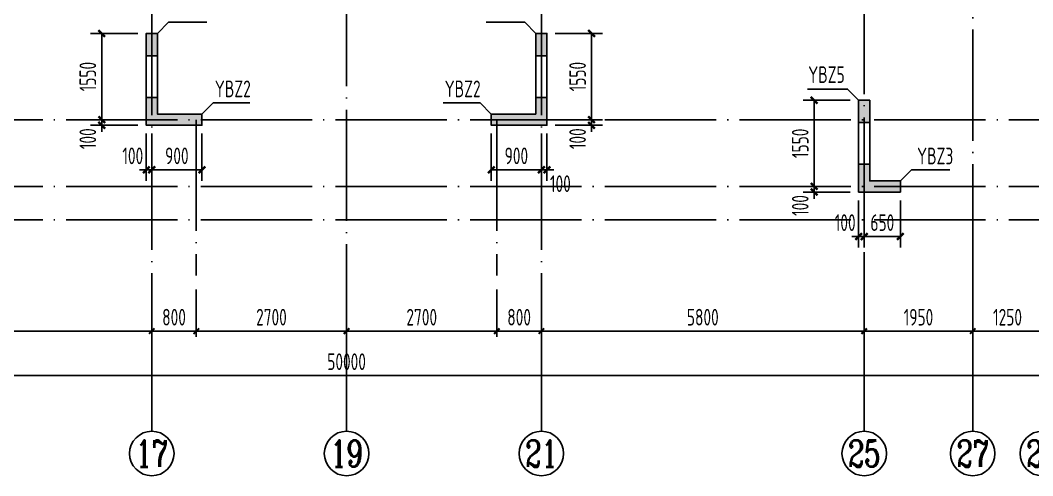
# Model space of a CAD drawing. Extents: x -1712635 to -854203, y -534641 to -21985.
# Drawn here: x -1342091 to -1323899, y -162202 to -154015 of the extents above; entities that cross this region are included whole.
import ezdxf
from ezdxf.enums import TextEntityAlignment as Align

# ---------------------------------------------------------------- set-up
doc = ezdxf.new("R2010")
doc.units = 0
doc.header["$LTSCALE"] = 1000
doc.linetypes.add('DOTE', pattern=[2.42, 2, -0.2, 0.02, -0.2])
doc.layers.get('0').update_dxf_attribs({"linetype": 'CONTINUOUS'})
doc.layers.get('Defpoints').update_dxf_attribs({"linetype": 'CONTINUOUS'})
for name, color, linetype in [('A-AXIS', 1, 'CONTINUOUS'), ('A-DOTE', 10, 'DOTE'), ('AXIS_NUM', 7, 'CONTINUOUS'), ('S-Q墙实线', 6, 'CONTINUOUS'), ('S-Q墙标注', 3, 'CONTINUOUS'), ('S-X详图填充', 252, 'CONTINUOUS'), ('S-X详图实线', 4, 'CONTINUOUS'), ('S-Y一般标注', 3, 'CONTINUOUS'), ('S-Z柱编号', 6, 'CONTINUOUS')]:
    doc.layers.add(name, color=color, linetype=linetype)
doc.styles.add('TSSD_Axis', font='complex.shx', dxfattribs={"width": 0.7, "bigfont": 'hztxt.shx'})
doc.styles.add('TSSD_DIMENSION', font='Tssdeng.shx', dxfattribs={"width": 0.7, "bigfont": 'tssdchn.shx'})
doc.styles.add('TSSD_REIN', font='tssdeng.shx', dxfattribs={"width": 0.7, "height": 300, "bigfont": 'tssdchn.shx'})
doc.styles.add('结构文字', font='zstxt.shx', dxfattribs={"width": 0.7, "bigfont": 'zshz.shx'})
doc.dimstyles.new('STRUCK', dxfattribs={"dimtxt": 400, "dimasz": 121, "dimexe": 200, "dimexo": 150, "dimgap": 115, "dimtad": 1, "dimdec": 0, "dimdsep": 46, "dimtxsty": '结构文字', "dimblk": 'ARCHTICK', "dimcen": 400, "dimclrd": 3, "dimclre": 3, "dimclrt": 7, "dimadec": 0, "dimazin": 0, "dimtfac": 1, "dimtdec": 0, "dimtix": 1, "dimtmove": 2, "dimatfit": 3, "dimldrblk": '_DIMX', "dimfxl": 0, "dimtolj": 1, "dimtzin": 0, "dimarcsym": 0})
doc.dimstyles.new('TSSD_100_100', dxfattribs={"dimtxt": 300, "dimasz": 100, "dimexe": 100, "dimexo": 250, "dimgap": 100, "dimtad": 1, "dimdec": 0, "dimzin": 0, "dimdsep": 46, "dimtxsty": 'TSSD_DIMENSION', "dimblk": 'ARCHTICK', "dimcen": 0, "dimdle": 100, "dimclrt": 7, "dimadec": 0, "dimazin": 0, "dimtfac": 1, "dimtdec": 0, "dimtix": 1, "dimtmove": 2, "dimatfit": 3, "dimldrblk": 'ARCHTICK', "dimfxl": 0, "dimtolj": 1, "dimtzin": 0, "dimarcsym": 0})

# ---------------------------------------------------------------- blocks, each defined once
blk = doc.blocks.new('_ArchTick')
at = {"color": 0, "const_width": 0.35}
blk.add_lwpolyline([(-0.5, -0.5), (0.5, 0.5)], dxfattribs=at)
blk = doc.blocks.new('*D85')
at = {"layer": 'Defpoints', "color": 0}
for p in [(20300, 3600), (26100, 3600), (26100, 2600)]:
    blk.add_point(p, dxfattribs=at)
at = {"layer": 'S-Y一般标注', "color": 0, "lineweight": -2}
for p, q in [((20300, 3350), (20300, 2500)), ((26100, 3350), (26100, 2500)), ((20200, 2600), (26200, 2600))]:
    blk.add_line(p, q, dxfattribs=at)
at = {"layer": 'S-Y一般标注', "color": 0, "lineweight": -2, "xscale": 100, "yscale": 100, "zscale": 100, "rotation": 180}
blk.add_blockref('_ArchTick', (20300, 2600), dxfattribs=at)
at = {"layer": 'S-Y一般标注', "color": 0, "lineweight": -2, "xscale": 100, "yscale": 100, "zscale": 100}
blk.add_blockref('_ArchTick', (26100, 2600), dxfattribs=at)
at = {"layer": 'S-Y一般标注', "color": 7, "insert": (23200, 2850), "char_height": 300, "attachment_point": 5, "style": 'TSSD_DIMENSION'}
blk.add_mtext('\\A1;5800', dxfattribs=at)
blk = doc.blocks.new('ts_axno')
at = {"color": 0, "linetype": 'ByBlock', "lineweight": -2}
blk.add_circle((0, 0), 0.5, dxfattribs=at)
at = {"color": 0, "linetype": 'ByBlock', "lineweight": -2, "style": 'TSSD_Axis', "width": 0.7}
blk.add_attdef('A', text='', height=0.6, dxfattribs=at).set_placement((0, 0), align=Align.MIDDLE_CENTER)
blk = doc.blocks.new('*D86')
at = {"layer": 'Defpoints', "color": 0}
for p in [(26100, 3600), (26900, 3600), (26900, 2600)]:
    blk.add_point(p, dxfattribs=at)
at = {"layer": 'S-Y一般标注', "color": 0, "lineweight": -2}
for p, q in [((26100, 3350), (26100, 2500)), ((26900, 3350), (26900, 2500)), ((26000, 2600), (27000, 2600))]:
    blk.add_line(p, q, dxfattribs=at)
at = {"layer": 'S-Y一般标注', "color": 0, "lineweight": -2, "xscale": 100, "yscale": 100, "zscale": 100, "rotation": 180}
blk.add_blockref('_ArchTick', (26100, 2600), dxfattribs=at)
at = {"layer": 'S-Y一般标注', "color": 0, "lineweight": -2, "xscale": 100, "yscale": 100, "zscale": 100}
blk.add_blockref('_ArchTick', (26900, 2600), dxfattribs=at)
at = {"layer": 'S-Y一般标注', "color": 7, "insert": (26500, 2850), "char_height": 300, "attachment_point": 5, "style": 'TSSD_DIMENSION'}
blk.add_mtext('\\A1;800', dxfattribs=at)
blk = doc.blocks.new('*D87')
at = {"layer": 'Defpoints', "color": 0}
for p in [(26900, 3600), (29600, 3600), (29600, 2600)]:
    blk.add_point(p, dxfattribs=at)
at = {"layer": 'S-Y一般标注', "color": 0, "lineweight": -2}
for p, q in [((26900, 3350), (26900, 2500)), ((29600, 3350), (29600, 2500)), ((26800, 2600), (29700, 2600))]:
    blk.add_line(p, q, dxfattribs=at)
at = {"layer": 'S-Y一般标注', "color": 0, "lineweight": -2, "xscale": 100, "yscale": 100, "zscale": 100, "rotation": 180}
blk.add_blockref('_ArchTick', (26900, 2600), dxfattribs=at)
at = {"layer": 'S-Y一般标注', "color": 0, "lineweight": -2, "xscale": 100, "yscale": 100, "zscale": 100}
blk.add_blockref('_ArchTick', (29600, 2600), dxfattribs=at)
at = {"layer": 'S-Y一般标注', "color": 7, "insert": (28250, 2850), "char_height": 300, "attachment_point": 5, "style": 'TSSD_DIMENSION'}
blk.add_mtext('\\A1;2700', dxfattribs=at)
blk = doc.blocks.new('*D88')
at = {"layer": 'Defpoints', "color": 0}
for p in [(32300, 3600), (33100, 3600), (33100, 2600)]:
    blk.add_point(p, dxfattribs=at)
at = {"layer": 'S-Y一般标注', "color": 0, "lineweight": -2}
for p, q in [((32300, 3350), (32300, 2500)), ((33100, 3350), (33100, 2500)), ((32200, 2600), (33200, 2600))]:
    blk.add_line(p, q, dxfattribs=at)
at = {"layer": 'S-Y一般标注', "color": 0, "lineweight": -2, "xscale": 100, "yscale": 100, "zscale": 100, "rotation": 180}
blk.add_blockref('_ArchTick', (32300, 2600), dxfattribs=at)
at = {"layer": 'S-Y一般标注', "color": 0, "lineweight": -2, "xscale": 100, "yscale": 100, "zscale": 100}
blk.add_blockref('_ArchTick', (33100, 2600), dxfattribs=at)
at = {"layer": 'S-Y一般标注', "color": 7, "insert": (32700, 2850), "char_height": 300, "attachment_point": 5, "style": 'TSSD_DIMENSION'}
blk.add_mtext('\\A1;800', dxfattribs=at)
blk = doc.blocks.new('*D89')
at = {"layer": 'Defpoints', "color": 0}
for p in [(33100, 3600), (38900, 3600), (38900, 2600)]:
    blk.add_point(p, dxfattribs=at)
at = {"layer": 'S-Y一般标注', "color": 0, "lineweight": -2}
for p, q in [((33100, 3350), (33100, 2500)), ((38900, 3350), (38900, 2500)), ((33000, 2600), (39000, 2600))]:
    blk.add_line(p, q, dxfattribs=at)
at = {"layer": 'S-Y一般标注', "color": 0, "lineweight": -2, "xscale": 100, "yscale": 100, "zscale": 100, "rotation": 180}
blk.add_blockref('_ArchTick', (33100, 2600), dxfattribs=at)
at = {"layer": 'S-Y一般标注', "color": 0, "lineweight": -2, "xscale": 100, "yscale": 100, "zscale": 100}
blk.add_blockref('_ArchTick', (38900, 2600), dxfattribs=at)
at = {"layer": 'S-Y一般标注', "color": 7, "insert": (36000, 2850), "char_height": 300, "attachment_point": 5, "style": 'TSSD_DIMENSION'}
blk.add_mtext('\\A1;5800', dxfattribs=at)
blk = doc.blocks.new('*D94')
at = {"layer": 'Defpoints', "color": 0}
for p in [(4600, 3600), (54600, 3600), (54600, 1800)]:
    blk.add_point(p, dxfattribs=at)
at = {"layer": 'S-Y一般标注', "color": 0, "lineweight": -2}
for p, q in [((4600, 3350), (4600, 1700)), ((54600, 3350), (54600, 1700)), ((4500, 1800), (54700, 1800))]:
    blk.add_line(p, q, dxfattribs=at)
at = {"layer": 'S-Y一般标注', "color": 0, "lineweight": -2, "xscale": 100, "yscale": 100, "zscale": 100, "rotation": 180}
blk.add_blockref('_ArchTick', (4600, 1800), dxfattribs=at)
at = {"layer": 'S-Y一般标注', "color": 0, "lineweight": -2, "xscale": 100, "yscale": 100, "zscale": 100}
blk.add_blockref('_ArchTick', (54600, 1800), dxfattribs=at)
at = {"layer": 'S-Y一般标注', "color": 7, "insert": (29600, 2050), "char_height": 300, "attachment_point": 5, "style": 'TSSD_DIMENSION'}
blk.add_mtext('\\A1;50000', dxfattribs=at)
blk = doc.blocks.new('*D97')
at = {"layer": 'Defpoints', "color": 0}
for p in [(29600, 3600), (32300, 3600), (32300, 2600)]:
    blk.add_point(p, dxfattribs=at)
at = {"layer": 'S-Y一般标注', "color": 0, "lineweight": -2}
for p, q in [((29600, 3350), (29600, 2500)), ((32300, 3350), (32300, 2500)), ((29500, 2600), (32400, 2600))]:
    blk.add_line(p, q, dxfattribs=at)
at = {"layer": 'S-Y一般标注', "color": 0, "lineweight": -2, "xscale": 100, "yscale": 100, "zscale": 100, "rotation": 180}
blk.add_blockref('_ArchTick', (29600, 2600), dxfattribs=at)
at = {"layer": 'S-Y一般标注', "color": 0, "lineweight": -2, "xscale": 100, "yscale": 100, "zscale": 100}
blk.add_blockref('_ArchTick', (32300, 2600), dxfattribs=at)
at = {"layer": 'S-Y一般标注', "color": 7, "insert": (30950, 2850), "char_height": 300, "attachment_point": 5, "style": 'TSSD_DIMENSION'}
blk.add_mtext('\\A1;2700', dxfattribs=at)
blk = doc.blocks.new('*D98')
at = {"layer": 'Defpoints', "color": 0}
for p in [(38900, 3600), (40850, 3600), (40850, 2600)]:
    blk.add_point(p, dxfattribs=at)
at = {"layer": 'S-Y一般标注', "color": 0, "lineweight": -2}
for p, q in [((38900, 3350), (38900, 2500)), ((40850, 3350), (40850, 2500)), ((38800, 2600), (40950, 2600))]:
    blk.add_line(p, q, dxfattribs=at)
at = {"layer": 'S-Y一般标注', "color": 0, "lineweight": -2, "xscale": 100, "yscale": 100, "zscale": 100, "rotation": 180}
blk.add_blockref('_ArchTick', (38900, 2600), dxfattribs=at)
at = {"layer": 'S-Y一般标注', "color": 0, "lineweight": -2, "xscale": 100, "yscale": 100, "zscale": 100}
blk.add_blockref('_ArchTick', (40850, 2600), dxfattribs=at)
at = {"layer": 'S-Y一般标注', "color": 7, "insert": (39875, 2850), "char_height": 300, "attachment_point": 5, "style": 'TSSD_DIMENSION'}
blk.add_mtext('\\A1;1950', dxfattribs=at)
blk = doc.blocks.new('*D115')
at = {"layer": 'Defpoints', "color": 0}
for p in [(40850, 3600), (42100, 3600), (42100, 2600)]:
    blk.add_point(p, dxfattribs=at)
at = {"layer": 'S-Y一般标注', "color": 0, "lineweight": -2}
for p, q in [((40850, 3350), (40850, 2500)), ((42100, 3350), (42100, 2500)), ((40750, 2600), (42200, 2600))]:
    blk.add_line(p, q, dxfattribs=at)
at = {"layer": 'S-Y一般标注', "color": 0, "lineweight": -2, "xscale": 100, "yscale": 100, "zscale": 100, "rotation": 180}
blk.add_blockref('_ArchTick', (40850, 2600), dxfattribs=at)
at = {"layer": 'S-Y一般标注', "color": 0, "lineweight": -2, "xscale": 100, "yscale": 100, "zscale": 100}
blk.add_blockref('_ArchTick', (42100, 2600), dxfattribs=at)
at = {"layer": 'S-Y一般标注', "color": 7, "insert": (41475, 2850), "char_height": 300, "attachment_point": 5, "style": 'TSSD_DIMENSION'}
blk.add_mtext('\\A1;1250', dxfattribs=at)
blk = doc.blocks.new('*D1991')
at = {"layer": 'Defpoints', "color": 0}
for p in [(-1340627, -155802), (-1339827, -155802), (-1339827, -155902)]:
    blk.add_point(p, dxfattribs=at)
at = {"layer": 'S-Q墙标注', "color": 3, "lineweight": -2}
for p, q in [((-1340627, -155802), (-1340627, -155681)), ((-1339977, -155802), (-1340827, -155802)), ((-1339977, -155902), (-1340827, -155902)), ((-1340627, -155902), (-1340627, -155802)), ((-1340627, -155902), (-1340627, -156023))]:
    blk.add_line(p, q, dxfattribs=at)
at = {"layer": 'S-Q墙标注', "color": 3, "lineweight": -2, "xscale": 121, "yscale": 121, "zscale": 121}
for p, rotation in [((-1340627, -155802), 270), ((-1340627, -155902), 90)]:
    blk.add_blockref('_ArchTick', p, dxfattribs=dict(at, rotation=rotation))
at = {"layer": 'S-Q墙标注', "color": 7, "insert": (-1340877, -156144), "char_height": 300, "attachment_point": 5, "rotation": 90, "style": 'TSSD_REIN'}
blk.add_mtext('\\A1;100', dxfattribs=at)
blk = doc.blocks.new('_DIMX')
blk.add_line((-150, 0), (150, 0))
at = {"const_width": 50}
blk.add_lwpolyline([(-70, -70), (70, 70)], dxfattribs=at)
blk = doc.blocks.new('*D1992')
at = {"layer": 'Defpoints', "color": 0}
for p in [(-1340627, -154252), (-1339827, -154252), (-1339827, -155802)]:
    blk.add_point(p, dxfattribs=at)
at = {"layer": 'S-Q墙标注', "color": 3, "lineweight": -2}
for p, q in [((-1339977, -154252), (-1340827, -154252)), ((-1340627, -155802), (-1340627, -154252)), ((-1339977, -155802), (-1340827, -155802))]:
    blk.add_line(p, q, dxfattribs=at)
at = {"layer": 'S-Q墙标注', "color": 3, "lineweight": -2, "xscale": 121, "yscale": 121, "zscale": 121}
for p, rotation in [((-1340627, -154252), 90), ((-1340627, -155802), 270)]:
    blk.add_blockref('_ArchTick', p, dxfattribs=dict(at, rotation=rotation))
at = {"layer": 'S-Q墙标注', "color": 7, "insert": (-1340877, -155027), "char_height": 300, "attachment_point": 5, "rotation": 90, "style": 'TSSD_REIN'}
blk.add_mtext('\\A1;1550', dxfattribs=at)
blk = doc.blocks.new('*D1993')
at = {"layer": 'Defpoints', "color": 0}
for p in [(-1339727, -155902), (-1338827, -155902), (-1339727, -156702)]:
    blk.add_point(p, dxfattribs=at)
at = {"layer": 'S-Q墙标注', "color": 3, "lineweight": -2}
for p, q in [((-1339727, -156052), (-1339727, -156902)), ((-1338827, -156052), (-1338827, -156902)), ((-1338827, -156702), (-1339727, -156702))]:
    blk.add_line(p, q, dxfattribs=at)
at = {"layer": 'S-Q墙标注', "color": 3, "lineweight": -2, "xscale": 121, "yscale": 121, "zscale": 121, "rotation": 180}
blk.add_blockref('_ArchTick', (-1339727, -156702), dxfattribs=at)
at = {"layer": 'S-Q墙标注', "color": 3, "lineweight": -2, "xscale": 121, "yscale": 121, "zscale": 121}
blk.add_blockref('_ArchTick', (-1338827, -156702), dxfattribs=at)
at = {"layer": 'S-Q墙标注', "color": 7, "insert": (-1339277, -156452), "char_height": 300, "attachment_point": 5, "style": 'TSSD_REIN'}
blk.add_mtext('\\A1;900', dxfattribs=at)
blk = doc.blocks.new('*D1994')
at = {"layer": 'Defpoints', "color": 0}
for p in [(-1339827, -155902), (-1339727, -155902), (-1339827, -156702)]:
    blk.add_point(p, dxfattribs=at)
at = {"layer": 'S-Q墙标注', "color": 3, "lineweight": -2}
for p, q in [((-1339827, -156052), (-1339827, -156902)), ((-1339727, -156052), (-1339727, -156902)), ((-1339827, -156702), (-1339948, -156702)), ((-1339727, -156702), (-1339827, -156702)), ((-1339727, -156702), (-1339606, -156702))]:
    blk.add_line(p, q, dxfattribs=at)
at = {"layer": 'S-Q墙标注', "color": 3, "lineweight": -2, "xscale": 121, "yscale": 121, "zscale": 121}
blk.add_blockref('_ArchTick', (-1339827, -156702), dxfattribs=at)
at = {"layer": 'S-Q墙标注', "color": 3, "lineweight": -2, "xscale": 121, "yscale": 121, "zscale": 121, "rotation": 180}
blk.add_blockref('_ArchTick', (-1339727, -156702), dxfattribs=at)
at = {"layer": 'S-Q墙标注', "color": 7, "insert": (-1340069, -156452), "char_height": 300, "attachment_point": 5, "style": 'TSSD_REIN'}
blk.add_mtext('\\A1;100', dxfattribs=at)
blk = doc.blocks.new('*D2066')
at = {"layer": 'Defpoints', "color": 0}
for p in [(-1332627, -155802), (-1332627, -155902), (-1331827, -155802)]:
    blk.add_point(p, dxfattribs=at)
at = {"layer": 'S-Q墙标注', "color": 3, "lineweight": -2}
for p, q in [((-1331827, -155802), (-1331827, -155681)), ((-1332477, -155802), (-1331627, -155802)), ((-1332477, -155902), (-1331627, -155902)), ((-1331827, -155902), (-1331827, -155802)), ((-1331827, -155902), (-1331827, -156023))]:
    blk.add_line(p, q, dxfattribs=at)
at = {"layer": 'S-Q墙标注', "color": 3, "lineweight": -2, "xscale": 121, "yscale": 121, "zscale": 121}
for p, rotation in [((-1331827, -155802), 270), ((-1331827, -155902), 90)]:
    blk.add_blockref('_ArchTick', p, dxfattribs=dict(at, rotation=rotation))
at = {"layer": 'S-Q墙标注', "color": 7, "insert": (-1332077, -156144), "char_height": 300, "attachment_point": 5, "rotation": 90, "style": 'TSSD_REIN'}
blk.add_mtext('\\A1;100', dxfattribs=at)
blk = doc.blocks.new('*D2067')
at = {"layer": 'Defpoints', "color": 0}
for p in [(-1332627, -154252), (-1331827, -154252), (-1332627, -155802)]:
    blk.add_point(p, dxfattribs=at)
at = {"layer": 'S-Q墙标注', "color": 3, "lineweight": -2}
for p, q in [((-1332477, -154252), (-1331627, -154252)), ((-1331827, -155802), (-1331827, -154252)), ((-1332477, -155802), (-1331627, -155802))]:
    blk.add_line(p, q, dxfattribs=at)
at = {"layer": 'S-Q墙标注', "color": 3, "lineweight": -2, "xscale": 121, "yscale": 121, "zscale": 121}
for p, rotation in [((-1331827, -154252), 90), ((-1331827, -155802), 270)]:
    blk.add_blockref('_ArchTick', p, dxfattribs=dict(at, rotation=rotation))
at = {"layer": 'S-Q墙标注', "color": 7, "insert": (-1332077, -155027), "char_height": 300, "attachment_point": 5, "rotation": 90, "style": 'TSSD_REIN'}
blk.add_mtext('\\A1;1550', dxfattribs=at)
blk = doc.blocks.new('*D2068')
at = {"layer": 'Defpoints', "color": 0}
for p in [(-1333627, -155902), (-1332727, -155902), (-1332727, -156702)]:
    blk.add_point(p, dxfattribs=at)
at = {"layer": 'S-Q墙标注', "color": 3, "lineweight": -2}
for p, q in [((-1333627, -156052), (-1333627, -156902)), ((-1332727, -156052), (-1332727, -156902)), ((-1333627, -156702), (-1332727, -156702))]:
    blk.add_line(p, q, dxfattribs=at)
at = {"layer": 'S-Q墙标注', "color": 3, "lineweight": -2, "xscale": 121, "yscale": 121, "zscale": 121, "rotation": 180}
blk.add_blockref('_ArchTick', (-1333627, -156702), dxfattribs=at)
at = {"layer": 'S-Q墙标注', "color": 3, "lineweight": -2, "xscale": 121, "yscale": 121, "zscale": 121}
blk.add_blockref('_ArchTick', (-1332727, -156702), dxfattribs=at)
at = {"layer": 'S-Q墙标注', "color": 7, "insert": (-1333177, -156452), "char_height": 300, "attachment_point": 5, "style": 'TSSD_REIN'}
blk.add_mtext('\\A1;900', dxfattribs=at)
blk = doc.blocks.new('*D2069')
at = {"layer": 'Defpoints', "color": 0}
for p in [(-1332727, -155902), (-1332627, -155902), (-1332627, -156702)]:
    blk.add_point(p, dxfattribs=at)
at = {"layer": 'S-Q墙标注', "color": 3, "lineweight": -2}
for p, q in [((-1332727, -156052), (-1332727, -156902)), ((-1332627, -156052), (-1332627, -156902)), ((-1332727, -156702), (-1332848, -156702)), ((-1332727, -156702), (-1332627, -156702)), ((-1332627, -156702), (-1332506, -156702))]:
    blk.add_line(p, q, dxfattribs=at)
at = {"layer": 'S-Q墙标注', "color": 3, "lineweight": -2, "xscale": 121, "yscale": 121, "zscale": 121}
blk.add_blockref('_ArchTick', (-1332727, -156702), dxfattribs=at)
at = {"layer": 'S-Q墙标注', "color": 3, "lineweight": -2, "xscale": 121, "yscale": 121, "zscale": 121, "rotation": 180}
blk.add_blockref('_ArchTick', (-1332627, -156702), dxfattribs=at)
at = {"layer": 'S-Q墙标注', "color": 7, "insert": (-1332386, -156952), "char_height": 300, "attachment_point": 5, "style": 'TSSD_REIN'}
blk.add_mtext('\\A1;100', dxfattribs=at)
blk = doc.blocks.new('*D2070')
at = {"layer": 'Defpoints', "color": 0}
for p in [(-1327827, -157002), (-1327027, -157002), (-1327027, -157102)]:
    blk.add_point(p, dxfattribs=at)
at = {"layer": 'S-Q墙标注', "color": 3, "lineweight": -2}
for p, q in [((-1327827, -157002), (-1327827, -156881)), ((-1327177, -157002), (-1328027, -157002)), ((-1327177, -157102), (-1328027, -157102)), ((-1327827, -157102), (-1327827, -157002)), ((-1327827, -157102), (-1327827, -157223))]:
    blk.add_line(p, q, dxfattribs=at)
at = {"layer": 'S-Q墙标注', "color": 3, "lineweight": -2, "xscale": 121, "yscale": 121, "zscale": 121}
for p, rotation in [((-1327827, -157002), 270), ((-1327827, -157102), 90)]:
    blk.add_blockref('_ArchTick', p, dxfattribs=dict(at, rotation=rotation))
at = {"layer": 'S-Q墙标注', "color": 7, "insert": (-1328077, -157344), "char_height": 300, "attachment_point": 5, "rotation": 90, "style": 'TSSD_REIN'}
blk.add_mtext('\\A1;100', dxfattribs=at)
blk = doc.blocks.new('*D2071')
at = {"layer": 'Defpoints', "color": 0}
for p in [(-1327827, -155452), (-1327027, -155452), (-1327027, -157002)]:
    blk.add_point(p, dxfattribs=at)
at = {"layer": 'S-Q墙标注', "color": 3, "lineweight": -2}
for p, q in [((-1327177, -155452), (-1328027, -155452)), ((-1327827, -157002), (-1327827, -155452)), ((-1327177, -157002), (-1328027, -157002))]:
    blk.add_line(p, q, dxfattribs=at)
at = {"layer": 'S-Q墙标注', "color": 3, "lineweight": -2, "xscale": 121, "yscale": 121, "zscale": 121}
for p, rotation in [((-1327827, -155452), 90), ((-1327827, -157002), 270)]:
    blk.add_blockref('_ArchTick', p, dxfattribs=dict(at, rotation=rotation))
at = {"layer": 'S-Q墙标注', "color": 7, "insert": (-1328077, -156227), "char_height": 300, "attachment_point": 5, "rotation": 90, "style": 'TSSD_REIN'}
blk.add_mtext('\\A1;1550', dxfattribs=at)
blk = doc.blocks.new('*D2072')
at = {"layer": 'Defpoints', "color": 0}
for p in [(-1327027, -157102), (-1326927, -157102), (-1326927, -157902)]:
    blk.add_point(p, dxfattribs=at)
at = {"layer": 'S-Q墙标注', "color": 3, "lineweight": -2}
for p, q in [((-1327027, -157252), (-1327027, -158102)), ((-1326927, -157252), (-1326927, -158102)), ((-1327027, -157902), (-1327148, -157902)), ((-1327027, -157902), (-1326927, -157902)), ((-1326927, -157902), (-1326806, -157902))]:
    blk.add_line(p, q, dxfattribs=at)
at = {"layer": 'S-Q墙标注', "color": 3, "lineweight": -2, "xscale": 121, "yscale": 121, "zscale": 121}
blk.add_blockref('_ArchTick', (-1327027, -157902), dxfattribs=at)
at = {"layer": 'S-Q墙标注', "color": 3, "lineweight": -2, "xscale": 121, "yscale": 121, "zscale": 121, "rotation": 180}
blk.add_blockref('_ArchTick', (-1326927, -157902), dxfattribs=at)
at = {"layer": 'S-Q墙标注', "color": 7, "insert": (-1327269, -157652), "char_height": 300, "attachment_point": 5, "style": 'TSSD_REIN'}
blk.add_mtext('\\A1;100', dxfattribs=at)
blk = doc.blocks.new('*D2073')
at = {"layer": 'Defpoints', "color": 0}
for p in [(-1326927, -157102), (-1326277, -157102), (-1326277, -157902)]:
    blk.add_point(p, dxfattribs=at)
at = {"layer": 'S-Q墙标注', "color": 3, "lineweight": -2}
for p, q in [((-1326927, -157252), (-1326927, -158102)), ((-1326277, -157252), (-1326277, -158102)), ((-1326927, -157902), (-1326277, -157902))]:
    blk.add_line(p, q, dxfattribs=at)
at = {"layer": 'S-Q墙标注', "color": 3, "lineweight": -2, "xscale": 121, "yscale": 121, "zscale": 121, "rotation": 180}
blk.add_blockref('_ArchTick', (-1326927, -157902), dxfattribs=at)
at = {"layer": 'S-Q墙标注', "color": 3, "lineweight": -2, "xscale": 121, "yscale": 121, "zscale": 121}
blk.add_blockref('_ArchTick', (-1326277, -157902), dxfattribs=at)
at = {"layer": 'S-Q墙标注', "color": 7, "insert": (-1326602, -157652), "char_height": 300, "attachment_point": 5, "style": 'TSSD_REIN'}
blk.add_mtext('\\A1;650', dxfattribs=at)
blk = doc.blocks.new('20210726.16350016')
at = {"layer": 'A-AXIS'}
for p, q in [((26100, 3600), (26100, 800)), ((29600, 3600), (29600, 800)), ((33100, 3600), (33100, 800)), ((38900, 3600.1), (38900, 800.1)), ((40850, 3600), (40850, 800))]:
    blk.add_line(p, q, dxfattribs=at)
at = {"layer": 'A-DOTE'}
for p, q in [((29600, 21100), (29600, 3600)), ((38900.2, 13700), (38900, 3600)), ((40850, 3600), (40850, 11500)), ((26100, 10900), (26100, 3600)), ((33100, 10900), (33100, 3600)), ((55600, 6400), (3600, 6400)), ((26900, 6400), (26900, 3600)), ((32300, 6400), (32300, 3600)), ((55600, 5200), (3600, 5200)), ((55600, 4600), (3600, 4600))]:
    blk.add_line(p, q, dxfattribs=at)
at = {"layer": 'A-AXIS'}
ref = blk.add_blockref('ts_axno', (26100, 400), dxfattribs=dict(at, xscale=-800, yscale=800, zscale=800, rotation=180))
ref.add_attrib('10', '17', dxfattribs={"layer": 'AXIS_NUM', "height": 480, "style": 'TSSD_Axis', "width": 0.7}).set_placement((26100, 400), align=Align.MIDDLE_CENTER)
ref = blk.add_blockref('ts_axno', (29600, 400), dxfattribs=dict(at, xscale=-800, yscale=800, zscale=800, rotation=180))
ref.add_attrib('13', '19', dxfattribs={"layer": 'AXIS_NUM', "height": 480, "style": 'TSSD_Axis', "width": 0.7}).set_placement((29600, 400), align=Align.MIDDLE_CENTER)
ref = blk.add_blockref('ts_axno', (33100, 400), dxfattribs=dict(at, xscale=-800, yscale=800, zscale=800, rotation=180))
ref.add_attrib('13', '21', dxfattribs={"layer": 'AXIS_NUM', "height": 480, "style": 'TSSD_Axis', "width": 0.7}).set_placement((33100, 400), align=Align.MIDDLE_CENTER)
ref = blk.add_blockref('ts_axno', (38900, 400.1), dxfattribs=dict(at, xscale=-800, yscale=800, zscale=800, rotation=180))
ref.add_attrib('17', '25', dxfattribs={"layer": 'AXIS_NUM', "height": 480, "style": 'TSSD_Axis', "width": 0.7}).set_placement((38900, 400.1), align=Align.MIDDLE_CENTER)
ref = blk.add_blockref('ts_axno', (40850, 400), dxfattribs=dict(at, xscale=-800, yscale=800, zscale=800, rotation=180))
ref.add_attrib('19', '27', dxfattribs={"layer": 'AXIS_NUM', "height": 480, "style": 'TSSD_Axis', "width": 0.7}).set_placement((40850, 400), align=Align.MIDDLE_CENTER)
ref = blk.add_blockref('ts_axno', (42100, 400), dxfattribs=dict(at, xscale=-800, yscale=800, zscale=800, rotation=180))
ref.add_attrib('19', '28', dxfattribs={"layer": 'AXIS_NUM', "height": 480, "style": 'TSSD_Axis', "width": 0.7}).set_placement((42100, 400), align=Align.MIDDLE_CENTER)
at = {"layer": 'S-Y一般标注'}
for base, p1, p2, picture, middle in [((54600, 1800), (4600, 3600), (54600, 3600), '*D94', (29600, 2050)), ((26100, 2600), (20300, 3600), (26100, 3600), '*D85', (23200, 2850)), ((26900, 2600), (26100, 3600), (26900, 3600), '*D86', (26500, 2850)), ((29600, 2600), (26900, 3600), (29600, 3600), '*D87', (28250, 2850)), ((32300, 2600), (29600, 3600), (32300, 3600), '*D97', (30950, 2850)), ((33100, 2600), (32300, 3600), (33100, 3600), '*D88', (32700, 2850)), ((38900, 2600.1), (33100, 3600), (38900, 3600.1), '*D89', (36000, 2850.1)), ((40850, 2600.1), (38900, 3600.1), (40850, 3600.1), '*D98', (39875, 2850.1)), ((42100, 2600.1), (40850, 3600.1), (42100, 3600.1), '*D115', (41475, 2850.1))]:
    dim = blk.add_linear_dim(base=base, p1=p1, p2=p2, dimstyle='TSSD_100_100', dxfattribs=at)
    dim.commit()
    dim.dimension.update_dxf_attribs({"geometry": picture, "text_midpoint": middle})

msp = doc.modelspace()

# ---------------------------------------------------------------- hatches: boundary and pattern name
at = {"layer": 'S-X详图填充'}
h = msp.add_hatch(color=256, dxfattribs=at)
h.dxf.hatch_style = 1
h.paths.add_polyline_path([(-1339827.47, -154651.8), (-1339627.47, -154651.8), (-1339627.47, -154251.8), (-1339827.47, -154251.8)])
h = msp.add_hatch(color=256, dxfattribs=at)
h.dxf.hatch_style = 1
h.paths.add_polyline_path([(-1332827.45, -154651.8), (-1332627.45, -154651.8), (-1332627.45, -154251.8), (-1332827.45, -154251.8)])
h = msp.add_hatch(color=256, dxfattribs=at)
h.dxf.hatch_style = 1
h.paths.add_polyline_path([(-1339627.47, -155401.8), (-1339827.47, -155401.8), (-1339827.47, -155901.8), (-1338827.47, -155901.8), (-1338827.47, -155701.8), (-1339627.47, -155701.8)])
h = msp.add_hatch(color=256, dxfattribs=at)
h.dxf.hatch_style = 1
h.paths.add_polyline_path([(-1332627.45, -155401.8), (-1332827.45, -155401.8), (-1332827.45, -155701.8), (-1333627.45, -155701.8), (-1333627.45, -155901.8), (-1332627.45, -155901.8)])
h = msp.add_hatch(color=256, dxfattribs=at)
h.dxf.hatch_style = 1
h.paths.add_polyline_path([(-1327027.45, -155851.81), (-1326827.45, -155851.81), (-1326827.45, -155451.81), (-1327027.45, -155451.81)])
h = msp.add_hatch(color=256, dxfattribs=at)
h.dxf.hatch_style = 1
h.paths.add_polyline_path([(-1326827.45, -156601.81), (-1327027.45, -156601.81), (-1327027.45, -157101.81), (-1326277.46, -157101.81), (-1326277.46, -156901.81), (-1326827.45, -156901.81)])

# ---------------------------------------------------------------- linework, layer by layer
at = {"layer": 'S-Q墙实线'}
for points in [[(-1339827.47, -155901.8), (-1338927.47, -155901.8), (-1338827.47, -155901.8), (-1338827.47, -155701.8), (-1338927.47, -155701.8), (-1339627.47, -155701.8), (-1339627.47, -154251.8), (-1339827.47, -154251.8)], [(-1333527.47, -155701.8), (-1333627.45, -155701.8), (-1333627.45, -155901.8), (-1333527.47, -155901.8), (-1332627.45, -155901.8), (-1332627.45, -154251.8), (-1332827.45, -154251.8), (-1332827.45, -155701.8)], [(-1327027.45, -157101.81), (-1326277.46, -157101.81), (-1326277.46, -156901.81), (-1326827.45, -156901.81), (-1326827.45, -155451.81), (-1327027.45, -155451.81)]]:
    msp.add_lwpolyline(points, close=True, dxfattribs=at)
at = {"layer": 'S-X详图实线'}
for points in [[(-1339827.47, -154651.8), (-1339627.47, -154651.8), (-1339627.47, -154251.8), (-1339827.47, -154251.8), (-1339827.47, -154651.8)], [(-1332827.45, -154651.8), (-1332627.45, -154651.8), (-1332627.45, -154251.8), (-1332827.45, -154251.8), (-1332827.45, -154651.8)], [(-1339627.47, -155401.8), (-1339827.47, -155401.8), (-1339827.47, -155901.8), (-1338827.47, -155901.8), (-1338827.47, -155701.8), (-1339627.47, -155701.8), (-1339627.47, -155401.8)], [(-1332627.45, -155401.8), (-1332827.45, -155401.8), (-1332827.45, -155701.8), (-1333627.45, -155701.8), (-1333627.45, -155901.8), (-1332627.45, -155901.8), (-1332627.45, -155401.8)], [(-1327027.45, -155851.81), (-1326827.45, -155851.81), (-1326827.45, -155451.81), (-1327027.45, -155451.81), (-1327027.45, -155851.81)], [(-1326827.45, -156601.81), (-1327027.45, -156601.81), (-1327027.45, -157101.81), (-1326277.46, -157101.81), (-1326277.46, -156901.81), (-1326827.45, -156901.81), (-1326827.45, -156601.81)]]:
    msp.add_lwpolyline(points, close=True, dxfattribs=at)
at = {"layer": 'S-Z柱编号', "color": 7}
for points in [[(-1339627.47, -154251.8), (-1339427.47, -154051.8), (-1338736.66, -154051.8)], [(-1332827.45, -154251.8), (-1333027.45, -154051.8), (-1333718.26, -154051.8)], [(-1327027.42, -155451.81), (-1327227.42, -155251.81), (-1327946.63, -155251.81)], [(-1338827.47, -155701.8), (-1338627.47, -155501.8), (-1337963.78, -155501.8)], [(-1333627.45, -155701.8), (-1333827.45, -155501.8), (-1334491.14, -155501.8)], [(-1326277.43, -156901.81), (-1326077.43, -156701.81), (-1325388.13, -156701.81)]]:
    msp.add_lwpolyline(points, dxfattribs=at)

# ---------------------------------------------------------------- block references
at = {"layer": 'A-DOTE'}
msp.add_blockref('20210726.16350016', (-1365827.46, -162201.85), dxfattribs=at)

# ---------------------------------------------------------------- texts
at = {"layer": 'S-Z柱编号', "color": 7, "style": 'TSSD_REIN', "width": 0.7}
for s, p in [('YBZ5', (-1327933.19, -155232.3)), ('YBZ2', (-1338595.28, -155487.66)), ('YBZ2', (-1334465.4, -155487.66)), ('YBZ3', (-1325977.43, -156694.75))]:
    msp.add_text(s, height=300, dxfattribs=at).set_placement(p, align=Align.BOTTOM_LEFT)

# ---------------------------------------------------------------- dimensions: what is measured, and where the dimension line sits
at = {"layer": 'S-Q墙标注'}
for base, p1, p2, angle, picture, middle in [((-1340627.47, -154251.8), (-1339827.47, -155801.8), (-1339827.47, -154251.8), 90, '*D1992', (-1340877.47, -155026.8)), ((-1331827.45, -154251.8), (-1332627.45, -155801.8), (-1332627.45, -154251.8), 90, '*D2067', (-1332077.45, -155026.8)), ((-1327827.45, -155451.81), (-1327027.45, -157001.8), (-1327027.45, -155451.81), 90, '*D2071', (-1328077.45, -156226.81)), ((-1339727.46, -156701.8), (-1338827.47, -155901.8), (-1339727.46, -155901.8), 180, '*D1993', (-1339277.46, -156451.8))]:
    dim = msp.add_linear_dim(base=base, p1=p1, p2=p2, angle=angle, dimstyle='STRUCK', override={"dimtxt": 300, "dimgap": 100, "dimtxsty": 'TSSD_REIN'}, dxfattribs=at)
    dim.commit()
    dim.dimension.update_dxf_attribs({"geometry": picture, "text_midpoint": middle})
for base, p1, p2, angle, picture, middle in [((-1340627.47, -155801.8), (-1339827.47, -155901.8), (-1339827.47, -155801.8), 90, '*D1991', (-1340877.47, -156143.72)), ((-1331827.45, -155801.8), (-1332627.45, -155901.8), (-1332627.45, -155801.8), 90, '*D2066', (-1332077.45, -156143.72)), ((-1339827.47, -156701.8), (-1339727.46, -155901.8), (-1339827.47, -155901.8), 180, '*D1994', (-1340069.39, -156451.8)), ((-1327827.45, -157001.8), (-1327027.45, -157101.81), (-1327027.45, -157001.8), 90, '*D2070', (-1328077.45, -157343.73))]:
    dim = msp.add_linear_dim(base=base, p1=p1, p2=p2, angle=angle, dimstyle='STRUCK', override={"dimtxt": 300, "dimgap": 100, "dimtxsty": 'TSSD_REIN'}, dxfattribs=at)
    dim.commit()
    dim.dimension.update_dxf_attribs({"geometry": picture, "text_midpoint": middle, "dimtype": 160})
for base, p1, p2, picture, middle in [((-1332727.46, -156701.8), (-1333627.45, -155901.8), (-1332727.46, -155901.8), '*D2068', (-1333177.45, -156451.8)), ((-1326277.46, -157901.81), (-1326927.42, -157101.81), (-1326277.46, -157101.81), '*D2073', (-1326602.44, -157651.81))]:
    dim = msp.add_linear_dim(base=base, p1=p1, p2=p2, dimstyle='STRUCK', override={"dimtxt": 300, "dimgap": 100, "dimtxsty": 'TSSD_REIN'}, dxfattribs=at)
    dim.commit()
    dim.dimension.update_dxf_attribs({"geometry": picture, "text_midpoint": middle})
for base, p1, p2, picture, middle in [((-1332627.45, -156701.8), (-1332727.46, -155901.8), (-1332627.45, -155901.8), '*D2069', (-1332385.52, -156951.8)), ((-1326927.42, -157901.81), (-1327027.45, -157101.81), (-1326927.42, -157101.81), '*D2072', (-1327269.37, -157651.81))]:
    dim = msp.add_linear_dim(base=base, p1=p1, p2=p2, dimstyle='STRUCK', override={"dimtxt": 300, "dimgap": 100, "dimtxsty": 'TSSD_REIN'}, dxfattribs=at)
    dim.commit()
    dim.dimension.update_dxf_attribs({"geometry": picture, "text_midpoint": middle, "dimtype": 160})

doc.saveas('drawing.dxf')
